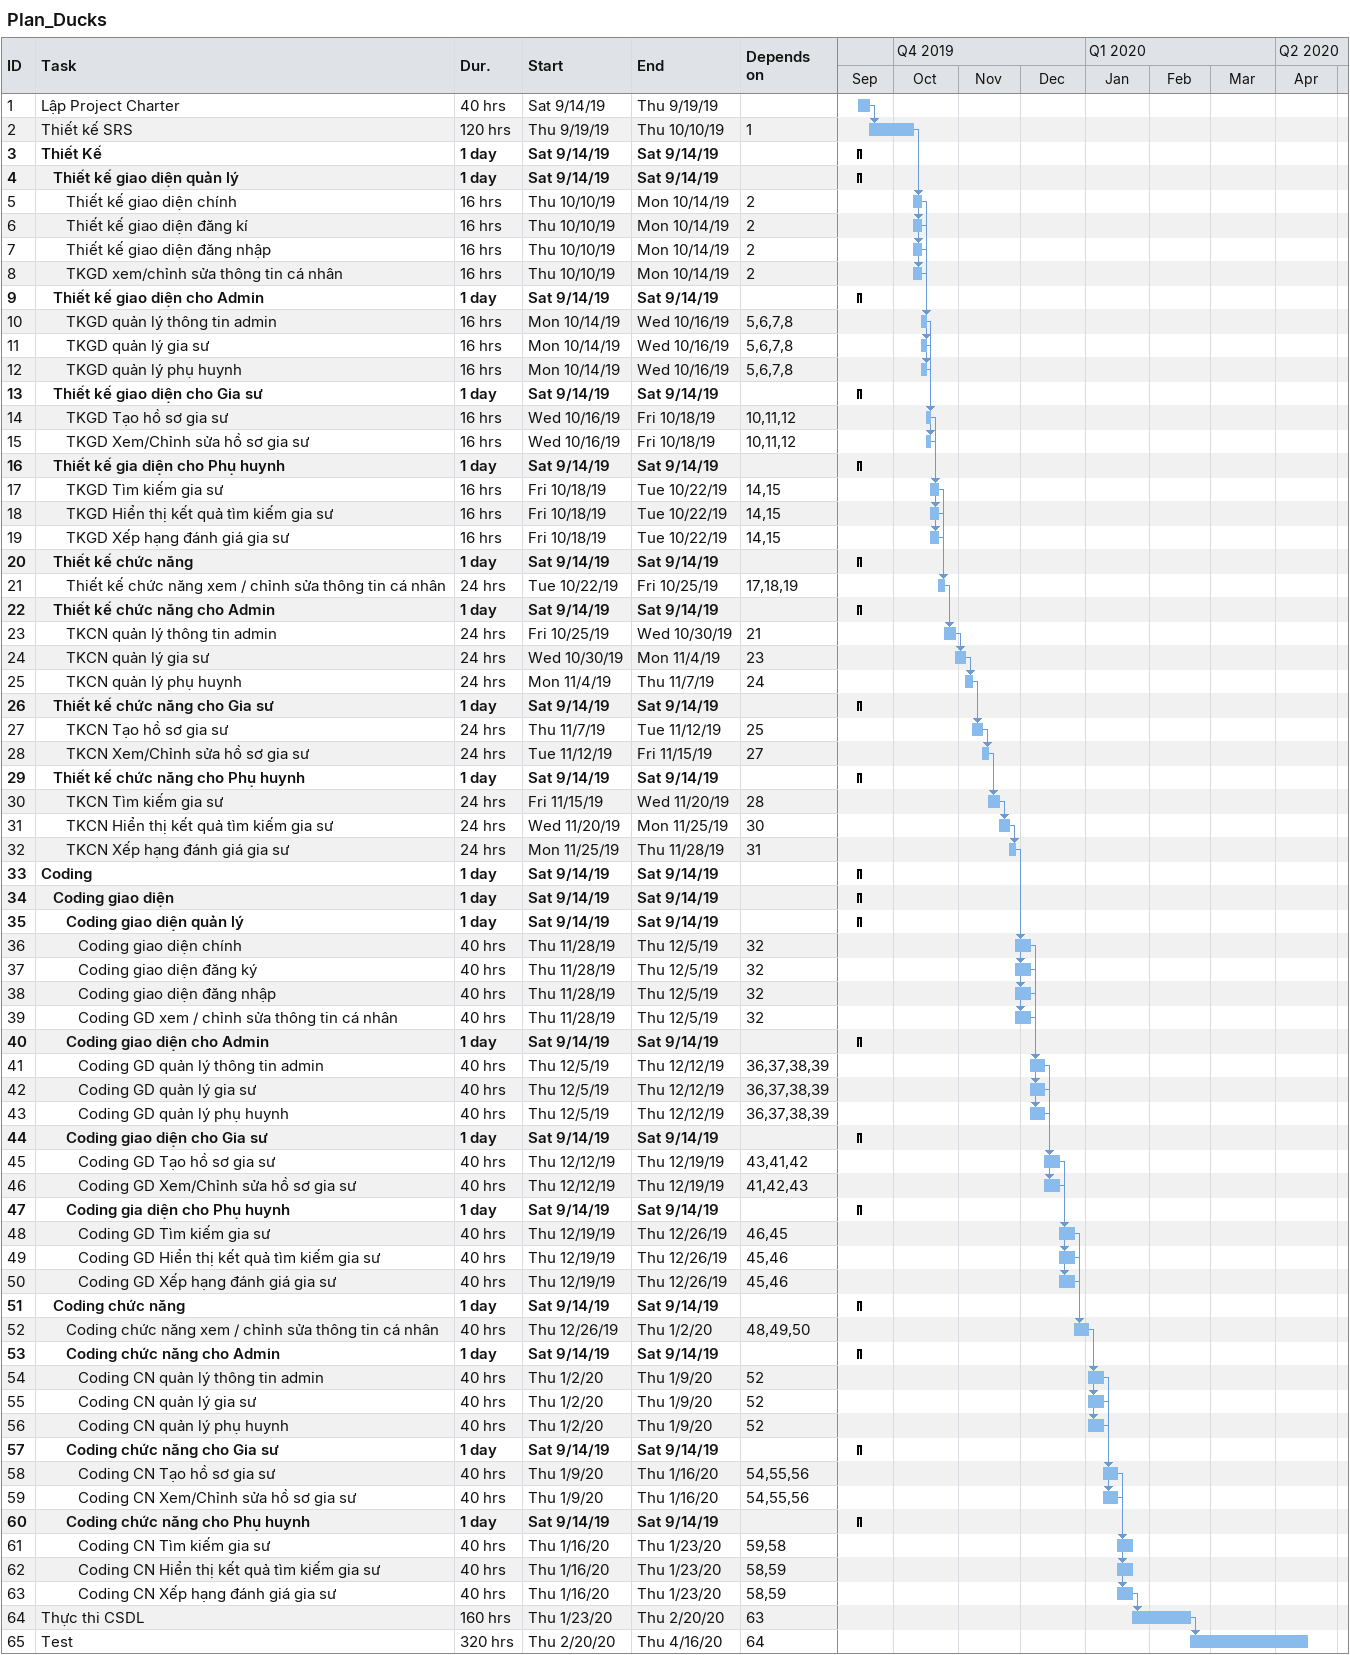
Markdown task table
Plan_Ducks

| ID | Level | Task | Duration | Start | Finish | Predecessors |
|---|---|---|---|---|---|---|
| 1 | 1 | Lập Project Charter | 40h | 2019-09-14 | 2019-09-19 |  |
| 2 | 1 | Thiết kế SRS | 120h | 2019-09-19 | 2019-10-10 | 1 |
| 3 | 1 | **Thiết Kế** | 1d | 2019-09-14 | 2019-09-14 |  |
| 4 | 2 | **Thiết kế giao diện quản lý** | 1d | 2019-09-14 | 2019-09-14 |  |
| 5 | 3 | Thiết kế giao diện chính | 16h | 2019-10-10 | 2019-10-14 | 2 |
| 6 | 3 | Thiết kế giao diện đăng kí | 16h | 2019-10-10 | 2019-10-14 | 2 |
| 7 | 3 | Thiết kế giao diện đăng nhập | 16h | 2019-10-10 | 2019-10-14 | 2 |
| 8 | 3 | TKGD xem/chỉnh sửa thông tin cá nhân | 16h | 2019-10-10 | 2019-10-14 | 2 |
| 9 | 2 | **Thiết kế giao diện cho Admin** | 1d | 2019-09-14 | 2019-09-14 |  |
| 10 | 3 | TKGD quản lý thông tin admin | 16h | 2019-10-14 | 2019-10-16 | 5, 6, 7, 8 |
| 11 | 3 | TKGD quản lý gia sư | 16h | 2019-10-14 | 2019-10-16 | 5, 6, 7, 8 |
| 12 | 3 | TKGD quản lý phụ huynh | 16h | 2019-10-14 | 2019-10-16 | 5, 6, 7, 8 |
| 13 | 2 | **Thiết kế giao diện cho Gia sư** | 1d | 2019-09-14 | 2019-09-14 |  |
| 14 | 3 | TKGD Tạo hồ sơ gia sư | 16h | 2019-10-16 | 2019-10-18 | 10, 11, 12 |
| 15 | 3 | TKGD Xem/Chỉnh sửa hồ sơ gia sư | 16h | 2019-10-16 | 2019-10-18 | 10, 11, 12 |
| 16 | 2 | **Thiết kế gia diện cho Phụ huynh** | 1d | 2019-09-14 | 2019-09-14 |  |
| 17 | 3 | TKGD Tìm kiếm gia sư | 16h | 2019-10-18 | 2019-10-22 | 14, 15 |
| 18 | 3 | TKGD Hiển thị kết quả tìm kiếm gia sư | 16h | 2019-10-18 | 2019-10-22 | 14, 15 |
| 19 | 3 | TKGD Xếp hạng đánh giá gia sư | 16h | 2019-10-18 | 2019-10-22 | 14, 15 |
| 20 | 2 | **Thiết kế chức năng** | 1d | 2019-09-14 | 2019-09-14 |  |
| 21 | 3 | Thiết kế chức năng xem / chỉnh sửa thông tin cá nhân | 24h | 2019-10-22 | 2019-10-25 | 17, 18, 19 |
| 22 | 2 | **Thiết kế chức năng cho Admin** | 1d | 2019-09-14 | 2019-09-14 |  |
| 23 | 3 | TKCN quản lý thông tin admin | 24h | 2019-10-25 | 2019-10-30 | 21 |
| 24 | 3 | TKCN quản lý gia sư | 24h | 2019-10-30 | 2019-11-04 | 23 |
| 25 | 3 | TKCN quản lý phụ huynh | 24h | 2019-11-04 | 2019-11-07 | 24 |
| 26 | 2 | **Thiết kế chức năng cho Gia sư** | 1d | 2019-09-14 | 2019-09-14 |  |
| 27 | 3 | TKCN Tạo hồ sơ gia sư | 24h | 2019-11-07 | 2019-11-12 | 25 |
| 28 | 3 | TKCN Xem/Chỉnh sửa hồ sơ gia sư | 24h | 2019-11-12 | 2019-11-15 | 27 |
| 29 | 2 | **Thiết kế chức năng cho Phụ huynh** | 1d | 2019-09-14 | 2019-09-14 |  |
| 30 | 3 | TKCN Tìm kiếm gia sư | 24h | 2019-11-15 | 2019-11-20 | 28 |
| 31 | 3 | TKCN Hiển thị kết quả tìm kiếm gia sư | 24h | 2019-11-20 | 2019-11-25 | 30 |
| 32 | 3 | TKCN Xếp hạng đánh giá gia sư | 24h | 2019-11-25 | 2019-11-28 | 31 |
| 33 | 1 | **Coding** | 1d | 2019-09-14 | 2019-09-14 |  |
| 34 | 2 | **Coding giao diện** | 1d | 2019-09-14 | 2019-09-14 |  |
| 35 | 3 | **Coding giao diện quản lý** | 1d | 2019-09-14 | 2019-09-14 |  |
| 36 | 4 | Coding giao diện chính | 40h | 2019-11-28 | 2019-12-05 | 32 |
| 37 | 4 | Coding giao diện đăng ký | 40h | 2019-11-28 | 2019-12-05 | 32 |
| 38 | 4 | Coding giao diện đăng nhập | 40h | 2019-11-28 | 2019-12-05 | 32 |
| 39 | 4 | Coding GD xem / chỉnh sửa thông tin cá nhân | 40h | 2019-11-28 | 2019-12-05 | 32 |
| 40 | 3 | **Coding giao diện cho Admin** | 1d | 2019-09-14 | 2019-09-14 |  |
| 41 | 4 | Coding GD quản lý thông tin admin | 40h | 2019-12-05 | 2019-12-12 | 36, 37, 38, 39 |
| 42 | 4 | Coding GD quản lý gia sư | 40h | 2019-12-05 | 2019-12-12 | 36, 37, 38, 39 |
| 43 | 4 | Coding GD quản lý phụ huynh | 40h | 2019-12-05 | 2019-12-12 | 36, 37, 38, 39 |
| 44 | 3 | **Coding giao diện cho Gia sư** | 1d | 2019-09-14 | 2019-09-14 |  |
| 45 | 4 | Coding GD Tạo hồ sơ gia sư | 40h | 2019-12-12 | 2019-12-19 | 43, 41, 42 |
| 46 | 4 | Coding GD Xem/Chỉnh sửa hồ sơ gia sư | 40h | 2019-12-12 | 2019-12-19 | 41, 42, 43 |
| 47 | 3 | **Coding gia diện cho Phụ huynh** | 1d | 2019-09-14 | 2019-09-14 |  |
| 48 | 4 | Coding GD Tìm kiếm gia sư | 40h | 2019-12-19 | 2019-12-26 | 46, 45 |
| 49 | 4 | Coding GD Hiển thị kết quả tìm kiếm gia sư | 40h | 2019-12-19 | 2019-12-26 | 45, 46 |
| 50 | 4 | Coding GD Xếp hạng đánh giá gia sư | 40h | 2019-12-19 | 2019-12-26 | 45, 46 |
| 51 | 2 | **Coding chức năng** | 1d | 2019-09-14 | 2019-09-14 |  |
| 52 | 3 | Coding chức năng xem / chỉnh sửa thông tin cá nhân | 40h | 2019-12-26 | 2020-01-02 | 48, 49, 50 |
| 53 | 3 | **Coding chức năng cho Admin** | 1d | 2019-09-14 | 2019-09-14 |  |
| 54 | 4 | Coding CN quản lý thông tin admin | 40h | 2020-01-02 | 2020-01-09 | 52 |
| 55 | 4 | Coding CN quản lý gia sư | 40h | 2020-01-02 | 2020-01-09 | 52 |
| 56 | 4 | Coding CN quản lý phụ huynh | 40h | 2020-01-02 | 2020-01-09 | 52 |
| 57 | 3 | **Coding chức năng cho Gia sư** | 1d | 2019-09-14 | 2019-09-14 |  |
| 58 | 4 | Coding CN Tạo hồ sơ gia sư | 40h | 2020-01-09 | 2020-01-16 | 54, 55, 56 |
| 59 | 4 | Coding CN Xem/Chỉnh sửa hồ sơ gia sư | 40h | 2020-01-09 | 2020-01-16 | 54, 55, 56 |
| 60 | 3 | **Coding chức năng cho Phụ huynh** | 1d | 2019-09-14 | 2019-09-14 |  |
| 61 | 4 | Coding CN Tìm kiếm gia sư | 40h | 2020-01-16 | 2020-01-23 | 59, 58 |
| 62 | 4 | Coding CN Hiển thị kết quả tìm kiếm gia sư | 40h | 2020-01-16 | 2020-01-23 | 58, 59 |
| 63 | 4 | Coding CN Xếp hạng đánh giá gia sư | 40h | 2020-01-16 | 2020-01-23 | 58, 59 |
| 64 | 1 | Thực thi CSDL | 160h | 2020-01-23 | 2020-02-20 | 63 |
| 65 | 1 | Test | 320h | 2020-02-20 | 2020-04-16 | 64 |
